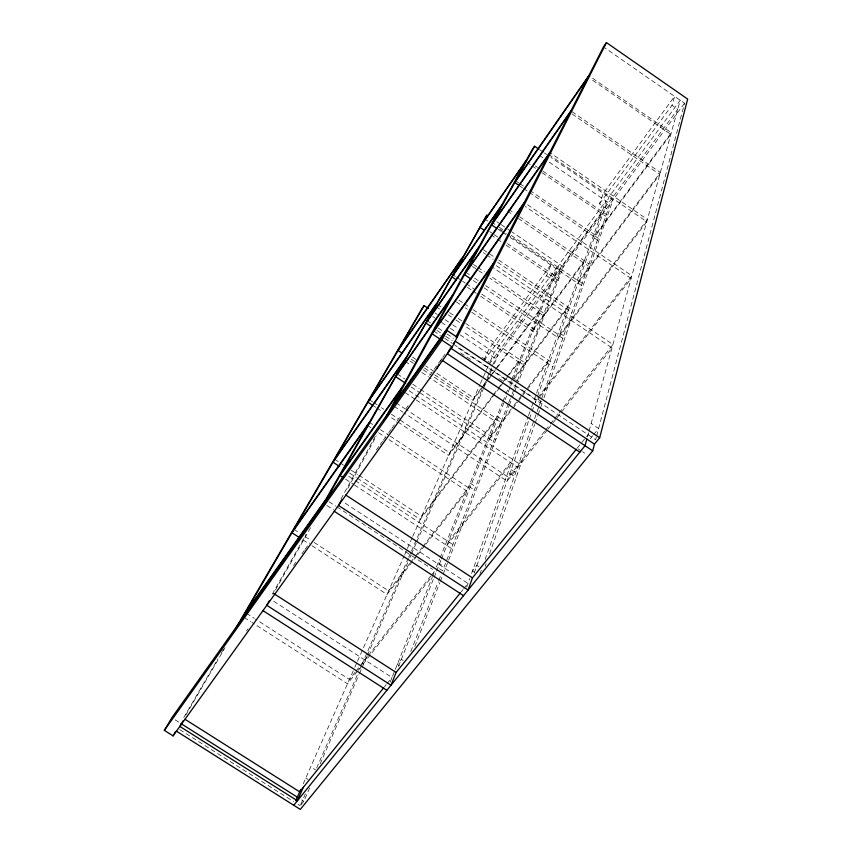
<?xml version="1.0" encoding="UTF-8"?>
<svg xmlns="http://www.w3.org/2000/svg" width="852" height="852" viewBox="0 0 852 852"><rect width="100%" height="100%" fill="white"/><g stroke="black" fill="none" stroke-linecap="round" stroke-linejoin="round"><path stroke-width="0.64" stroke-dasharray="4.26 3.19" d="M596.304 437.257L595.633 439.77L455.65 346.189M596.634 436.011L684.55 103.252L604.537 47.659M587.465 436.895L588.753 432.209M589.094 430.963L680.247 100.27L608.807 197.1L537.836 395.285M599.457 203.862L671.994 105.297L674.603 96.34L603.344 193.351L599.457 203.862L609.265 210.572M485.257 566.314L486.119 563.811M489.602 553.821L534.694 424.466M535.131 423.231L537.718 415.819M538.144 414.583L539.87 409.642M540.296 408.406L542.458 402.229L536.728 398.395L535.184 402.708L539.241 397.447M543.97 397.863L612.971 199.943L550.967 157.471M479.921 574.312L481.678 569.338M485.171 559.37L536.728 412.634M537.165 411.399L538.911 406.425M539.348 405.19L610.107 203.82L548.187 161.422M474.234 572.906L528.954 420.079M529.401 418.843L531.627 412.634M532.074 411.399L533.842 406.436M466.64 587.113L469.761 578.455M471.561 573.46L528.048 416.894M528.496 415.648L531.211 408.129M531.659 406.883L536.174 394.37M536.622 393.113L605.953 200.976L559.359 264.12L513.628 378.512L567.783 306.763M414.839 646.487L439.845 582.587M440.335 581.362L442.731 575.217M443.221 573.992L508.825 406.361M509.304 405.137L511.701 399.013M512.18 397.788L514.097 392.889M514.576 391.664L516.972 385.551M410.781 651.567L438.248 581.778M438.727 580.553L441.134 574.429M508.271 403.795L442.582 570.755L436.501 566.793L439.579 559.136M508.75 402.581L511.626 395.285M512.105 394.071L514.012 389.215M514.491 388.001L516.876 381.92M517.356 380.706L560.712 270.531L507.409 234.385M398.491 666.466L433.647 578.54M434.137 577.315L436.096 572.427M436.586 571.202L440.985 560.19M441.474 558.965L507.728 393.273M508.207 392.048L510.156 387.17M510.646 385.956L512.595 381.078L566.921 309.148M390.141 682.154L392.016 677.489L273.045 600.862M392.495 676.296L432.252 577.368M440.069 557.911L502.446 402.687M502.946 401.462L505.417 395.307M505.907 394.071L507.888 389.151M509.869 384.231L511.349 380.535M511.839 379.3L556.654 267.784L494.128 352.526L489.016 364.092M484.032 360.684L546.569 275.707L551.34 264.173L488.973 349.075L483.776 360.588M300.916 804.863L303.834 801.285L310.171 786.726M320.139 763.829L358.905 674.773M359.438 673.559L361.567 668.682M362.1 667.457L366.871 656.477M367.404 655.263L407.767 562.544M409.897 557.666L410.962 555.227M411.484 554.002L416.266 543.022M416.798 541.808L483.19 389.321M483.723 388.097L486.375 381.994M486.907 380.78L489.027 375.902M489.559 374.678L492.222 368.575M494.341 363.697L498.058 355.156L462.593 331.407M300.724 804.533L306.049 792.349M316.688 767.982L357.68 674.156M359.81 669.278L361.408 665.625M361.94 664.411L408.246 558.39M408.779 557.176L410.909 552.298M411.441 551.084L483.297 386.584L472.977 400.323L432.198 373.176M483.829 385.36L486.492 379.268M487.024 378.054L489.154 373.176M489.687 371.962L495.544 358.554L684.55 103.252M303.237 783.808L354.262 668.522M354.805 667.308L356.956 662.451M357.489 661.237L404.189 555.749M404.721 554.535L406.862 549.689M407.394 548.486L412.219 537.591M412.762 536.377L479.9 384.689M480.432 383.475L485.81 371.323M486.354 370.109L488.505 365.252M440.495 361.44L442.199 358.128M341.045 498.942L375.37 436.213M347.776 488.43L376.446 435.936M272.299 594.121L306.049 534.385M275.473 589.935L311.331 526.366M183.808 717.459L217.984 658.798M221.328 653.047L224.012 648.447M185.811 715.094L225.077 647.616M246.558 631.002L248.102 628.851M293.514 565.515L295.814 562.299M301.97 553.725L304.27 550.509M305.037 549.433L309.659 543.001M376.35 449.962L379.449 445.649M380.226 444.563L382.548 441.325M383.325 440.239L387.979 433.764M388.746 432.678L391.068 429.44M391.845 428.354L396.5 421.878M397.266 420.792L399.599 417.555M405.786 408.907L408.119 405.669M429.802 375.412L445.095 354.081M489.282 364.187L552 279.381M554.748 275.665L602.108 211.605M605.026 207.675L677.755 109.301L671.994 105.297M553.992 277.55L601.491 213.341M481.05 388.544L473.989 398.044L425.649 365.859M481.838 387.49L485.768 382.207M486.556 381.153L489.687 376.925M490.475 375.87L495.193 369.534M495.97 368.479L539.955 309.351L489.857 275.558M484 385.509L487.94 380.216M488.728 379.161L491.87 374.923M492.658 373.868L496.599 368.575M497.387 367.521L539.114 311.438L489.953 278.274M533.448 328.936L584.365 260.787M532.553 331.162L583.631 262.842M492.69 395.669L449.728 452.849L399.087 419.365M493.489 394.604L497.462 389.311M498.26 388.246L501.445 384.018M502.233 382.953L506.216 377.66M507.015 376.605L519.741 359.661L463.765 322.141M499.623 387.543L448.567 455.469L390.024 416.777M500.422 386.488L508.399 375.87M509.198 374.805L518.772 362.079L465.906 326.646M490.656 435.958L513.138 406.532M513.948 405.477L517.963 400.216M518.761 399.173L521.978 394.966M522.777 393.912L527.59 387.607M528.4 386.552L548.475 360.279M489.463 438.95L512.02 409.439M512.819 408.385L517.654 402.069M518.463 401.015L521.69 396.798M522.489 395.743L526.515 390.472M527.324 389.417L547.463 363.08M409.78 563.481L388.64 590.862L311.747 540.913M410.589 562.427L414.647 557.165M415.467 556.111L421.964 547.687M422.784 546.633L468.302 487.663L389.119 435.425M537.921 397.469L631.875 275.76L525.407 203.255M416.905 555.813L387.042 594.472L309.638 544.215M417.714 554.769L424.978 545.365M425.787 544.322L466.939 491.04L386.329 437.885M540.062 396.393L631.119 278.519L525.247 206.45M448.397 541.638L512.691 459.452M446.863 545.504L511.381 463.083M355.178 672.143L349.427 679.449L255.483 619.127M355.998 671.099L359.288 666.924M360.108 665.881L367.5 656.477M368.33 655.433L430.771 576.058M431.591 575.015L434.871 570.84L433.231 574.919L371.184 653.718M544.662 431.282L508.474 477.29L405.946 409.397M545.482 430.239L549.593 425.02M550.413 423.966L553.704 419.791M554.535 418.747L612.918 344.517L493.212 263.641M357.308 671.344L347.51 683.783L251.947 622.45M358.128 670.3L359.757 668.234M363.027 664.081L370.375 654.751M547.25 430.132L507.1 481.114L404.082 412.932M548.07 429.088L552.171 423.891M552.991 422.848L556.26 418.683M557.08 417.65L611.981 347.925L491.668 266.676M384.561 686.733L386.212 684.678M387.042 683.645L392.016 677.489M461.273 591.725L462.945 589.659M463.776 588.625L467.961 583.45L343.739 502.275M577.187 448.173L581.075 443.37M581.841 442.401L585.729 437.598M586.506 436.629L588.061 434.712M590.255 438.812L592.758 435.713M593.599 434.68L598.615 428.481L591.16 423.487M175.065 719.802L180.454 723.21M301.661 799.911L303.834 801.285M179.751 729.653L293.503 801.53M297.966 804.352L300.192 805.758M305.772 778.078L307.913 779.431M313.451 768.536L315.591 769.899M244.162 617.455L250.829 621.736M246.537 613.387L254.365 618.414M403.284 660.566L401.345 659.32L397.298 664.358L399.226 665.604M293.919 529.337L299.489 532.958M305.069 536.579L310.639 540.189M303.003 539.912L308.53 543.501M438.12 562.778L444.169 566.729M329.053 501.753L335.741 506.12M336.849 506.844L432.646 569.381M326.891 505.534L333.537 509.869M334.666 459.334L339.064 462.221M340.161 462.945L343.462 465.117M351.173 470.166L357.776 474.5M358.873 475.214L421.612 516.365L496.162 418.343L431.027 374.986M349.565 473.073L356.189 477.418M357.297 478.142L420.26 519.422L495.023 421.176L429.632 377.681M348.681 476.289L354.219 479.921M355.327 480.645L454.35 545.546M345.582 479.154L353.367 484.255M354.485 484.99L452.838 549.412M478.92 566.761L476.907 565.44L472.455 570.968L475.469 572.938M470.144 483.073L475.65 486.705M468.802 486.407L474.33 490.06M369.321 422.368L372.622 424.552M380.322 429.621L388.022 434.701M367.553 425.499L370.865 427.683M378.597 432.784L385.221 437.151M511.179 469.729L517.473 473.893M509.837 473.488L516.152 477.674M396.02 402.826L404.838 408.662M394.114 406.329L402.975 412.198M369.363 399.705L372.665 401.888M373.772 402.623L377.074 404.807M381.472 407.714L383.677 409.173M391.387 414.264L397.99 418.63M373.453 405.818L375.668 407.277M376.765 408.012L382.292 411.665M410.046 361.035L413.358 363.24M423.295 369.843L429.919 374.252M495.875 419.046L500.944 422.422M405.254 361.461L410.802 365.146M421.878 372.516L428.524 376.935M397.298 373.953L404.977 379.055M412.666 384.167L419.259 388.544M420.355 389.268L495.885 439.43M411.165 386.968L418.886 392.101M419.993 392.825L494.703 442.433M409.216 390.791L518.847 463.531M405.222 392.676L415.169 399.279M416.277 400.014L517.569 467.184M578.263 448.897L581.49 451.049M582.566 451.773L584.717 453.2M412.464 357.084L417.959 360.737M411.26 359.246L414.573 361.44M424.488 368.043L431.101 372.452M497.004 416.223L502.062 419.589M437.427 304.483L441.826 307.423M449.505 312.567L453.892 315.517M458.28 318.456L462.668 321.396M518.889 361.77L523.575 364.912M436.171 306.72L439.472 308.935M448.29 314.835L451.592 317.05M455.99 320.001L460.399 322.951M435.106 312.993L437.31 314.473M445 319.628L451.603 324.048M452.7 324.782L458.195 328.457M432.72 316.497L434.925 317.977M441.538 322.397L445.947 325.357M450.357 328.308L455.863 331.992M460.272 334.942L495.544 358.554M427.289 320.767L430.569 322.951M438.226 328.073L442.593 330.991M446.959 333.92L453.52 338.308M481.934 357.308L489.58 362.43M515.556 379.8L518.463 381.749L563.428 266.868L512.19 232.106M436.916 330.469L441.304 333.409M445.692 336.338L452.274 340.736M433.732 330.991L440.356 335.422M444.765 338.372L452.487 343.526M453.583 344.272L536.302 399.567M460.655 352.909L472.711 360.96M499.016 378.544L504.49 382.207M458.823 300.074L463.2 303.003M464.297 303.738L468.664 306.677M473.041 309.617L553.853 363.9M456.363 301.906L460.751 304.856M465.139 307.796L467.333 309.276M471.731 312.226L552.873 366.701M519.858 359.363L524.534 362.483M473.52 264.535L476.79 266.74M477.876 267.475L484.415 271.884M539.54 310.394L543.874 313.312M472.466 266.484L483.393 273.854M538.698 312.482L543.054 315.41M560.03 333.302L565.249 336.828M465.81 272.246L470.208 275.217M474.617 278.178L479.016 281.139M485.619 285.59L559.327 335.262L647.392 219.454L549.742 152.519M559.104 335.912L564.343 339.447M473.233 280.521L477.61 283.46M484.16 287.88L558.39 337.882L646.764 221.733L549.796 155.288M453.168 274.898L455.362 276.378M456.459 277.113L465.267 283.034M466.363 283.78L474.063 288.956M481.763 294.142L537.942 331.96M467.45 287.348L471.87 290.319M472.966 291.065L476.279 293.29M480.698 296.262L537.069 334.197M489.751 231.627L493.052 233.863M494.16 234.609L500.763 239.093M507.377 243.565L558.88 278.466M490.837 234.779L496.29 238.464M497.376 239.199L501.732 242.149M506.088 245.099L558.145 280.361M546.569 275.707L556.132 282.182M483.414 249.721L494.373 257.123M498.75 260.094L572.757 310.117M483.34 252.65L485.533 254.141M486.63 254.886L493.233 259.338M497.632 262.32L571.905 312.514M508.58 209.262L514.075 212.989M519.571 216.727L588.988 263.918M507.494 211.094L512.925 214.789M518.367 218.485L588.253 265.994M496.833 221.69L500.124 223.916M501.221 224.662L506.706 228.389M507.803 229.124L511.093 231.361M578.796 280.894L583.609 284.153M492.765 222.883L494.937 224.364M499.293 227.314L503.638 230.264M511.253 235.429L578.7 281.171L660.332 172.509L570.915 110.888M484.351 218.751L487.642 220.977M499.719 229.167L506.312 233.64M578.007 283.109L582.832 286.389M498.207 229.348L501.477 231.574M502.573 232.308L505.854 234.534M510.22 237.495L577.912 283.397L659.81 174.426L570.052 112.581M515.726 180.826L518.996 183.052M520.082 183.798L523.352 186.024M529.88 190.475L595.218 235.045L671.291 132.763L588.828 75.668M594.877 235.993L599.339 239.039M520.242 186.29L522.425 187.781M523.522 188.526L527.889 191.498M528.986 192.243L594.536 236.952L670.843 134.392L590.276 78.629M594.195 237.91L598.668 240.956M539.476 155.447L542.745 157.695M535.301 165.916L537.495 167.407M542.969 171.156L606.347 214.502M526.77 162.253L531.169 165.267M532.266 166.012L535.557 168.27M542.149 172.775L605.729 216.248M540.051 149.995L543.331 152.231M544.417 152.987L546.601 154.478"/><path stroke-width="1.28" d="M176.449 731.176L300.298 809.4L592.715 450.836L594.472 444.158L599.68 437.758L687.66 99.066L606.454 42.6L603.461 46.913L455.916 336.955M586.858 439.068L585.026 445.713L293.748 805.257M576.357 449.206L472.455 577.88L468.089 590.053L338.5 505.428L341.545 499.847M460.442 592.758L396.116 672.42L390.993 685.21L266.804 605.303L269.253 600.969M303.323 787.333L297.401 800.742L179.847 726.437L183.191 720.696M295.793 800.635L300.703 789.538M457.151 337.264L447.002 330.469L171.838 717.757L164.34 730.377L173.062 735.883L452.22 347.009L606.454 42.6M449.76 349.054L447.353 353.793L592.715 450.836M437.097 368.075L438.801 364.762M164.34 730.377L441.911 340.118L447.002 330.469M384.263 419.951L531.84 150.229L534.598 146.256L538.965 149.249M388.544 413.763L534.598 146.256M317.732 513.703L486.95 214.981L321.758 507.877M173.062 735.883L175.608 731.517M234.066 631.194L421.697 309.116L424.115 305.634L428.513 308.584M237.729 625.89L424.115 305.634M480.933 225.652L526.536 159.92M525.673 161.507L479.953 227.399L484.309 230.349M399.279 348.308L462.636 257.187M515.726 180.826L588.828 75.668M461.55 259.115L398.044 350.438L402.453 353.378M588.093 77.127L514.778 182.562L519.145 185.544M453.168 274.898L501.998 204.778M500.965 206.663L452.007 276.953L456.416 279.925M369.363 399.705L436.33 303.738M492.765 222.883L570.915 110.888M435.074 305.974L367.936 402.176L372.345 405.094M570.052 112.581L491.657 224.907L497.11 228.613M427.289 320.767L479.026 246.76M477.834 248.933L425.957 323.142L431.442 326.806M334.666 459.334L405.637 358.096M465.81 272.246L549.742 152.519M404.146 360.715L332.994 462.21L339.618 466.555M548.709 154.542L464.5 274.642L471.049 279.051M397.298 373.953L452.263 295.665M450.868 298.221L395.733 376.722L405.658 383.315M293.919 529.337L369.321 422.368M433.732 330.991L524.31 202.51M367.553 425.499L291.948 532.734L299.691 537.761M523.064 204.959L432.166 333.867L439.834 338.99M342.025 471.933L402.613 386.414M400.791 389.737L340.012 475.512L343.356 477.695M245.419 612.663L325.709 499.57M394.923 402.091L493.212 263.641M243.054 616.741L323.568 503.362M393.006 405.605L491.668 266.676M453.818 343.058L455.202 341.13L599.68 437.758M383.73 687.756L299.68 791.838L184.937 719.237M180.89 723.55L299.499 798.537M262.97 610.65L386.861 690.312M273.524 593.407L396.116 672.42M334.282 511.306L463.552 595.654M345.71 494.991L472.455 577.88M442.507 360.534L579.829 452.124M441.911 340.118L452.22 347.009M450.357 347.872L594.472 444.158"/></g></svg>
